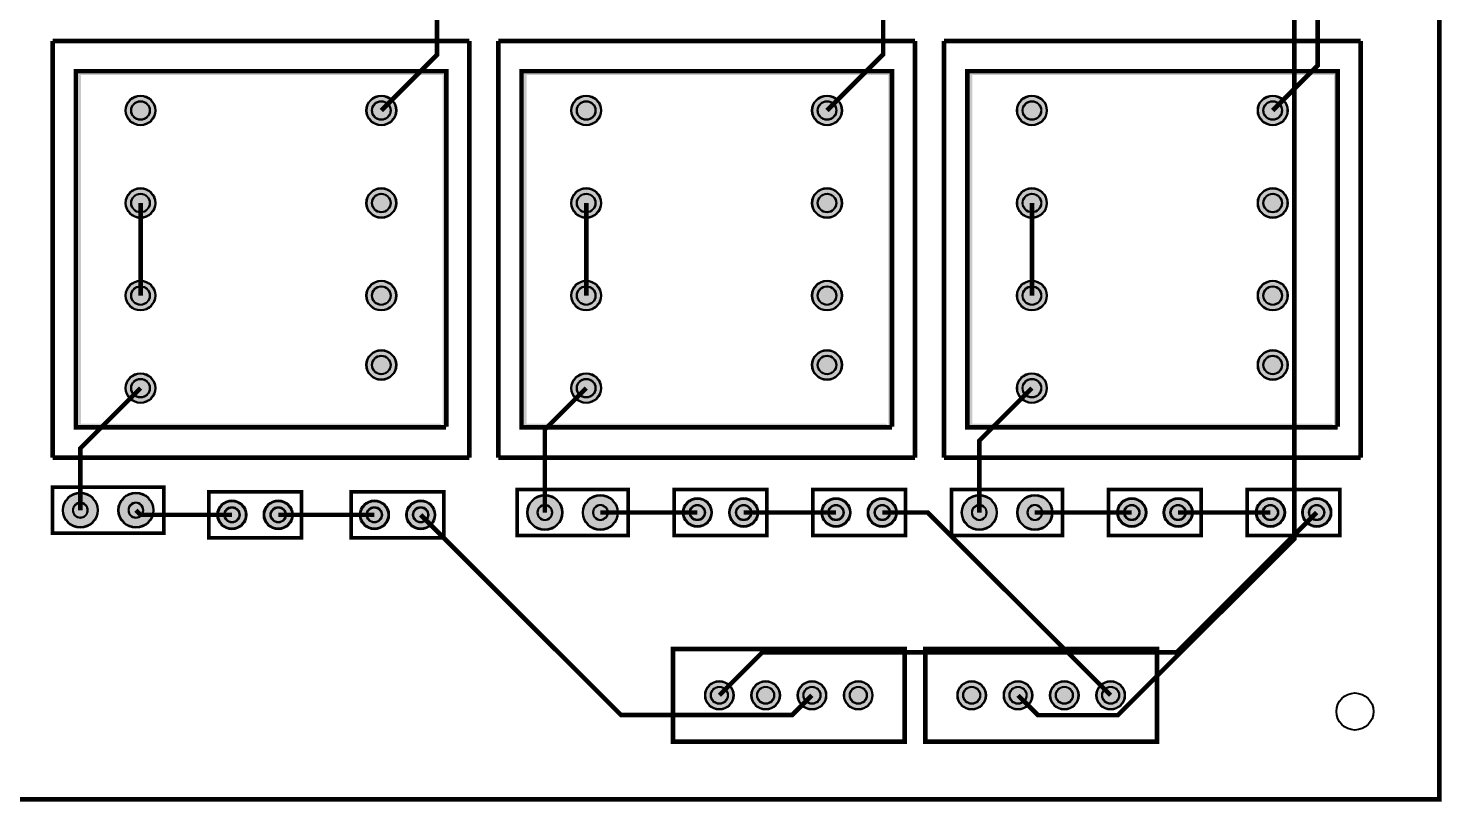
# Model space of a CAD drawing. Header units: millimetres. Extents: x 0 to 138, y 0 to 125.
# Drawn here: x 60.1 to 137.7, y -0.4 to 42.1 of the extents above; entities that cross this region are included whole.
import ezdxf

# ---------------------------------------------------------------- set-up
doc = ezdxf.new("R2010")
doc.units = ezdxf.units.MM
for name, color, linetype, true_color in [('BoardOutLine', 7, 'Continuous', 0xff00ff), ('BottomLayer', 7, 'Continuous', 0x0000ff), ('BottomSolderMaskLayer', 7, 'Continuous', 0xaa00ff), ('Document', 7, 'Continuous', 0xffffff), ('Inner1', 7, 'Continuous', 0x999966), ('Inner2', 7, 'Continuous', 0x008000), ('Multi-Layer', 7, 'Continuous', 0xc0c0c0), ('TopSilkLayer', 7, 'Continuous', 0xffcc00), ('TopSolderMaskLayer', 7, 'Continuous', 0x800080)]:
    doc.layers.add(name, color=color, linetype=linetype, true_color=true_color)

msp = doc.modelspace()

# ---------------------------------------------------------------- hatches: boundary and pattern name
at = {"layer": 'BottomSolderMaskLayer'}
for points in [[(65.467, 37.56, 1), (67.118, 37.56, 1)], [(78.675, 37.56, 1), (80.326, 37.56, 1)], [(89.915, 37.56, 1), (91.566, 37.56, 1)], [(103.123, 37.56, 1), (104.774, 37.56, 1)], [(114.363, 37.56, 1), (116.013, 37.56, 1)], [(127.571, 37.56, 1), (129.221, 37.56, 1)], [(65.467, 32.48, 1), (67.118, 32.48, 1)], [(78.675, 32.48, 1), (80.326, 32.48, 1)], [(89.915, 32.48, 1), (91.566, 32.48, 1)], [(103.123, 32.48, 1), (104.774, 32.48, 1)], [(114.363, 32.48, 1), (116.013, 32.48, 1)], [(127.571, 32.48, 1), (129.221, 32.48, 1)], [(65.467, 27.4, 1), (67.118, 27.4, 1)], [(78.675, 27.4, 1), (80.326, 27.4, 1)], [(89.915, 27.4, 1), (91.566, 27.4, 1)], [(103.123, 27.4, 1), (104.774, 27.4, 1)], [(114.363, 27.4, 1), (116.013, 27.4, 1)], [(127.571, 27.4, 1), (129.221, 27.4, 1)], [(78.675, 23.59, 1), (80.326, 23.59, 1)], [(103.123, 23.59, 1), (104.774, 23.59, 1)], [(127.571, 23.59, 1), (129.221, 23.59, 1)], [(65.467, 22.32, 1), (67.118, 22.32, 1)], [(89.915, 22.32, 1), (91.566, 22.32, 1)], [(114.363, 22.32, 1), (116.013, 22.32, 1)], [(62.025, 15.621, 1), (63.956, 15.621, 1)], [(65.073, 15.621, 1), (67.004, 15.621, 1)], [(87.505, 15.494, 1), (89.436, 15.494, 1)], [(90.553, 15.494, 1), (92.484, 15.494, 1)], [(96.036, 15.494, 1), (97.637, 15.494, 1)], [(98.576, 15.494, 1), (100.177, 15.494, 1)], [(103.64, 15.494, 1), (105.241, 15.494, 1)], [(106.18, 15.494, 1), (107.781, 15.494, 1)], [(111.333, 15.494, 1), (113.264, 15.494, 1)], [(114.381, 15.494, 1), (116.312, 15.494, 1)], [(119.864, 15.494, 1), (121.466, 15.494, 1)], [(122.404, 15.494, 1), (124.006, 15.494, 1)], [(127.468, 15.494, 1), (129.07, 15.494, 1)], [(130.008, 15.494, 1), (131.61, 15.494, 1)], [(70.509, 15.367, 1), (72.11, 15.367, 1)], [(73.049, 15.367, 1), (74.65, 15.367, 1)], [(78.319, 15.367, 1), (79.921, 15.367, 1)], [(80.859, 15.367, 1), (82.461, 15.367, 1)], [(97.256, 5.461, 1), (98.83, 5.461, 1)], [(99.796, 5.461, 1), (101.37, 5.461, 1)], [(102.336, 5.461, 1), (103.91, 5.461, 1)], [(104.876, 5.461, 1), (106.45, 5.461, 1)], [(111.099, 5.461, 1), (112.673, 5.461, 1)], [(113.639, 5.461, 1), (115.213, 5.461, 1)], [(116.179, 5.461, 1), (117.753, 5.461, 1)], [(118.719, 5.461, 1), (120.293, 5.461, 1)]]:
    msp.add_hatch(color=256, dxfattribs=at).paths.add_polyline_path(points)
at = {"layer": 'Document'}
for points in [[(82.87, 20.24), (82.87, 39.513), (63.024, 39.513), (63.024, 20.367), (82.597, 20.367), (82.697, 20.367), (82.713, 20.366), (82.73, 20.363), (82.746, 20.358), (82.76, 20.35), (82.774, 20.341), (82.787, 20.33), (82.798, 20.318), (82.807, 20.304), (82.814, 20.289), (82.82, 20.273), (82.823, 20.257), (82.824, 20.24), (82.823, 20.224), (82.82, 20.207), (82.814, 20.192), (82.807, 20.177), (82.798, 20.163), (82.787, 20.15), (82.774, 20.14), (82.76, 20.13), (82.746, 20.123), (82.73, 20.118), (82.713, 20.114), (82.697, 20.113), (82.597, 20.113), (62.897, 20.113), (62.88, 20.114), (62.864, 20.118), (62.848, 20.123), (62.833, 20.13), (62.82, 20.14), (62.807, 20.15), (62.796, 20.163), (62.787, 20.177), (62.78, 20.192), (62.774, 20.207), (62.771, 20.224), (62.77, 20.24), (62.77, 39.64), (62.771, 39.657), (62.774, 39.673), (62.78, 39.689), (62.787, 39.704), (62.796, 39.718), (62.807, 39.73), (62.82, 39.741), (62.833, 39.75), (62.848, 39.758), (62.864, 39.763), (62.88, 39.766), (62.897, 39.767), (82.997, 39.767), (83.013, 39.766), (83.03, 39.763), (83.046, 39.758), (83.06, 39.75), (83.074, 39.741), (83.087, 39.73), (83.098, 39.718), (83.107, 39.704), (83.114, 39.689), (83.12, 39.673), (83.123, 39.657), (83.124, 39.64), (83.124, 20.24), (83.123, 20.224), (83.12, 20.207), (83.114, 20.192), (83.107, 20.177), (83.098, 20.163), (83.087, 20.15), (83.074, 20.14), (83.06, 20.13), (83.046, 20.123), (83.03, 20.118), (83.013, 20.114), (82.997, 20.113), (82.98, 20.114), (82.964, 20.118), (82.948, 20.123), (82.933, 20.13), (82.92, 20.14), (82.907, 20.15), (82.896, 20.163), (82.887, 20.177), (82.88, 20.192), (82.874, 20.207), (82.871, 20.224), (82.87, 20.24)], [(107.317, 20.24), (107.317, 39.513), (87.471, 39.513), (87.471, 20.367), (107.044, 20.367), (107.144, 20.367), (107.161, 20.366), (107.177, 20.363), (107.193, 20.358), (107.208, 20.35), (107.222, 20.341), (107.234, 20.33), (107.245, 20.318), (107.254, 20.304), (107.262, 20.289), (107.267, 20.273), (107.27, 20.257), (107.271, 20.24), (107.27, 20.224), (107.267, 20.207), (107.262, 20.192), (107.254, 20.177), (107.245, 20.163), (107.234, 20.151), (107.222, 20.14), (107.208, 20.13), (107.193, 20.123), (107.177, 20.118), (107.161, 20.114), (107.144, 20.113), (107.044, 20.113), (87.344, 20.113), (87.328, 20.114), (87.312, 20.118), (87.296, 20.123), (87.281, 20.13), (87.267, 20.14), (87.255, 20.151), (87.244, 20.163), (87.234, 20.177), (87.227, 20.192), (87.222, 20.207), (87.218, 20.224), (87.217, 20.24), (87.217, 39.64), (87.218, 39.657), (87.222, 39.673), (87.227, 39.689), (87.234, 39.704), (87.244, 39.718), (87.255, 39.73), (87.267, 39.741), (87.281, 39.75), (87.296, 39.758), (87.312, 39.763), (87.328, 39.766), (87.344, 39.767), (107.444, 39.767), (107.461, 39.766), (107.477, 39.763), (107.493, 39.758), (107.508, 39.75), (107.522, 39.741), (107.534, 39.73), (107.545, 39.718), (107.554, 39.704), (107.562, 39.689), (107.567, 39.673), (107.57, 39.657), (107.571, 39.64), (107.571, 20.24), (107.57, 20.224), (107.567, 20.207), (107.562, 20.192), (107.554, 20.177), (107.545, 20.163), (107.534, 20.151), (107.522, 20.14), (107.508, 20.13), (107.493, 20.123), (107.477, 20.118), (107.461, 20.114), (107.444, 20.113), (107.428, 20.114), (107.412, 20.118), (107.396, 20.123), (107.381, 20.13), (107.367, 20.14), (107.355, 20.151), (107.344, 20.163), (107.334, 20.177), (107.327, 20.192), (107.322, 20.207), (107.318, 20.224), (107.317, 20.24)], [(131.765, 20.24), (131.765, 39.513), (111.919, 39.513), (111.919, 20.367), (131.492, 20.367), (131.592, 20.367), (131.609, 20.366), (131.625, 20.363), (131.641, 20.358), (131.655, 20.35), (131.669, 20.341), (131.682, 20.33), (131.693, 20.318), (131.702, 20.304), (131.709, 20.289), (131.715, 20.273), (131.718, 20.257), (131.719, 20.24), (131.718, 20.224), (131.715, 20.207), (131.709, 20.192), (131.702, 20.177), (131.693, 20.163), (131.682, 20.151), (131.669, 20.14), (131.655, 20.13), (131.641, 20.123), (131.625, 20.118), (131.609, 20.114), (131.592, 20.113), (131.492, 20.113), (111.792, 20.113), (111.775, 20.114), (111.759, 20.118), (111.743, 20.123), (111.728, 20.13), (111.715, 20.14), (111.702, 20.151), (111.691, 20.163), (111.682, 20.177), (111.675, 20.192), (111.669, 20.207), (111.666, 20.224), (111.665, 20.24), (111.665, 39.64), (111.666, 39.657), (111.669, 39.673), (111.675, 39.689), (111.682, 39.704), (111.691, 39.718), (111.702, 39.73), (111.715, 39.741), (111.728, 39.75), (111.743, 39.758), (111.759, 39.763), (111.775, 39.766), (111.792, 39.767), (131.892, 39.767), (131.909, 39.766), (131.925, 39.763), (131.941, 39.758), (131.955, 39.75), (131.969, 39.741), (131.982, 39.73), (131.993, 39.718), (132.002, 39.704), (132.009, 39.689), (132.015, 39.673), (132.018, 39.657), (132.019, 39.64), (132.019, 20.24), (132.018, 20.224), (132.015, 20.207), (132.009, 20.192), (132.002, 20.177), (131.993, 20.163), (131.982, 20.151), (131.969, 20.14), (131.955, 20.13), (131.941, 20.123), (131.925, 20.118), (131.909, 20.114), (131.892, 20.113), (131.875, 20.114), (131.859, 20.118), (131.843, 20.123), (131.828, 20.13), (131.815, 20.14), (131.802, 20.151), (131.791, 20.163), (131.782, 20.177), (131.775, 20.192), (131.769, 20.207), (131.766, 20.224), (131.765, 20.24)]]:
    msp.add_hatch(color=256, dxfattribs=at).paths.add_polyline_path(points)
at = {"layer": 'Multi-Layer'}
for points in [[(65.493, 37.56, 1), (67.093, 37.56, 1)], [(78.701, 37.56, 1), (80.301, 37.56, 1)], [(89.94, 37.56, 1), (91.54, 37.56, 1)], [(103.148, 37.56, 1), (104.748, 37.56, 1)], [(114.388, 37.56, 1), (115.988, 37.56, 1)], [(127.596, 37.56, 1), (129.196, 37.56, 1)], [(65.493, 32.48, 1), (67.093, 32.48, 1)], [(78.701, 32.48, 1), (80.301, 32.48, 1)], [(89.94, 32.48, 1), (91.54, 32.48, 1)], [(103.148, 32.48, 1), (104.748, 32.48, 1)], [(114.388, 32.48, 1), (115.988, 32.48, 1)], [(127.596, 32.48, 1), (129.196, 32.48, 1)], [(65.493, 27.4, 1), (67.093, 27.4, 1)], [(78.701, 27.4, 1), (80.301, 27.4, 1)], [(89.94, 27.4, 1), (91.54, 27.4, 1)], [(103.148, 27.4, 1), (104.748, 27.4, 1)], [(114.388, 27.4, 1), (115.988, 27.4, 1)], [(127.596, 27.4, 1), (129.196, 27.4, 1)], [(78.701, 23.59, 1), (80.301, 23.59, 1)], [(103.148, 23.59, 1), (104.748, 23.59, 1)], [(127.596, 23.59, 1), (129.196, 23.59, 1)], [(65.493, 22.32, 1), (67.093, 22.32, 1)], [(89.94, 22.32, 1), (91.54, 22.32, 1)], [(114.388, 22.32, 1), (115.988, 22.32, 1)], [(62.051, 15.621, 1), (63.931, 15.621, 1)], [(65.099, 15.621, 1), (66.979, 15.621, 1)], [(87.53, 15.494, 1), (89.41, 15.494, 1)], [(90.578, 15.494, 1), (92.458, 15.494, 1)], [(111.359, 15.494, 1), (113.239, 15.494, 1)], [(114.407, 15.494, 1), (116.287, 15.494, 1)], [(70.559, 15.367, 1), (72.059, 15.367, 1)], [(73.099, 15.367, 1), (74.599, 15.367, 1)], [(78.37, 15.367, 1), (79.87, 15.367, 1)], [(80.91, 15.367, 1), (82.41, 15.367, 1)], [(96.086, 15.494, 1), (97.586, 15.494, 1)], [(98.626, 15.494, 1), (100.126, 15.494, 1)], [(103.691, 15.494, 1), (105.191, 15.494, 1)], [(106.231, 15.494, 1), (107.731, 15.494, 1)], [(119.915, 15.494, 1), (121.415, 15.494, 1)], [(122.455, 15.494, 1), (123.955, 15.494, 1)], [(127.519, 15.494, 1), (129.019, 15.494, 1)], [(130.059, 15.494, 1), (131.559, 15.494, 1)], [(97.281, 5.461, 1), (98.805, 5.461, 1)], [(99.821, 5.461, 1), (101.345, 5.461, 1)], [(102.361, 5.461, 1), (103.885, 5.461, 1)], [(104.901, 5.461, 1), (106.425, 5.461, 1)], [(111.124, 5.461, 1), (112.648, 5.461, 1)], [(113.664, 5.461, 1), (115.188, 5.461, 1)], [(116.204, 5.461, 1), (117.728, 5.461, 1)], [(118.744, 5.461, 1), (120.268, 5.461, 1)]]:
    msp.add_hatch(color=256, dxfattribs=at).paths.add_polyline_path(points)
at = {"layer": 'TopSolderMaskLayer'}
for points in [[(65.467, 37.56, 1), (67.118, 37.56, 1)], [(78.675, 37.56, 1), (80.326, 37.56, 1)], [(89.915, 37.56, 1), (91.566, 37.56, 1)], [(103.123, 37.56, 1), (104.774, 37.56, 1)], [(114.363, 37.56, 1), (116.013, 37.56, 1)], [(127.571, 37.56, 1), (129.221, 37.56, 1)], [(65.467, 32.48, 1), (67.118, 32.48, 1)], [(78.675, 32.48, 1), (80.326, 32.48, 1)], [(89.915, 32.48, 1), (91.566, 32.48, 1)], [(103.123, 32.48, 1), (104.774, 32.48, 1)], [(114.363, 32.48, 1), (116.013, 32.48, 1)], [(127.571, 32.48, 1), (129.221, 32.48, 1)], [(65.467, 27.4, 1), (67.118, 27.4, 1)], [(78.675, 27.4, 1), (80.326, 27.4, 1)], [(89.915, 27.4, 1), (91.566, 27.4, 1)], [(103.123, 27.4, 1), (104.774, 27.4, 1)], [(114.363, 27.4, 1), (116.013, 27.4, 1)], [(127.571, 27.4, 1), (129.221, 27.4, 1)], [(78.675, 23.59, 1), (80.326, 23.59, 1)], [(103.123, 23.59, 1), (104.774, 23.59, 1)], [(127.571, 23.59, 1), (129.221, 23.59, 1)], [(65.467, 22.32, 1), (67.118, 22.32, 1)], [(89.915, 22.32, 1), (91.566, 22.32, 1)], [(114.363, 22.32, 1), (116.013, 22.32, 1)], [(62.025, 15.621, 1), (63.956, 15.621, 1)], [(65.073, 15.621, 1), (67.004, 15.621, 1)], [(87.505, 15.494, 1), (89.436, 15.494, 1)], [(90.553, 15.494, 1), (92.484, 15.494, 1)], [(96.036, 15.494, 1), (97.637, 15.494, 1)], [(98.576, 15.494, 1), (100.177, 15.494, 1)], [(103.64, 15.494, 1), (105.241, 15.494, 1)], [(106.18, 15.494, 1), (107.781, 15.494, 1)], [(111.333, 15.494, 1), (113.264, 15.494, 1)], [(114.381, 15.494, 1), (116.312, 15.494, 1)], [(119.864, 15.494, 1), (121.466, 15.494, 1)], [(122.404, 15.494, 1), (124.006, 15.494, 1)], [(127.468, 15.494, 1), (129.07, 15.494, 1)], [(130.008, 15.494, 1), (131.61, 15.494, 1)], [(70.509, 15.367, 1), (72.11, 15.367, 1)], [(73.049, 15.367, 1), (74.65, 15.367, 1)], [(78.319, 15.367, 1), (79.921, 15.367, 1)], [(80.859, 15.367, 1), (82.461, 15.367, 1)], [(97.256, 5.461, 1), (98.83, 5.461, 1)], [(99.796, 5.461, 1), (101.37, 5.461, 1)], [(102.336, 5.461, 1), (103.91, 5.461, 1)], [(104.876, 5.461, 1), (106.45, 5.461, 1)], [(111.099, 5.461, 1), (112.673, 5.461, 1)], [(113.639, 5.461, 1), (115.213, 5.461, 1)], [(116.179, 5.461, 1), (117.753, 5.461, 1)], [(118.719, 5.461, 1), (120.293, 5.461, 1)]]:
    msp.add_hatch(color=256, dxfattribs=at).paths.add_polyline_path(points)

# ---------------------------------------------------------------- linework, layer by layer
at = {"layer": 'BoardOutLine', "const_width": 0.254}
msp.add_lwpolyline([(137.54, 124.333), (137.54, -0.254), (0.126, -0.254), (0.126, 124.841)], dxfattribs=at)
at = {"layer": 'BottomLayer', "const_width": 0.254}
for points in [[(114.426, 5.461), (115.516, 4.371), (119.9, 4.371), (129.587, 14.057), (129.587, 63.745), (133.604, 67.763)], [(79.501, 37.56), (82.549, 40.608), (82.549, 44.323)], [(103.948, 37.56), (107.028, 40.64), (107.028, 44.323)], [(66.293, 32.48), (66.293, 27.4)], [(90.74, 32.48), (90.74, 27.4)], [(115.188, 32.48), (115.188, 27.4)], [(66.293, 22.32), (62.991, 19.018), (62.991, 15.621)], [(90.74, 22.32), (88.47, 20.05), (88.47, 15.494)], [(115.188, 22.32), (112.299, 19.431), (112.299, 15.494)], [(119.506, 5.461), (109.473, 15.494), (106.981, 15.494)]]:
    msp.add_lwpolyline(points, dxfattribs=at)
at = {"layer": 'BottomSolderMaskLayer'}
for points in [[(62.993, 16.032), (62.988, 16.032)], [(66.041, 16.032), (66.036, 16.032)], [(88.473, 15.905), (88.468, 15.905)], [(91.521, 15.905), (91.516, 15.905)], [(112.301, 15.905), (112.296, 15.905)], [(115.349, 15.905), (115.344, 15.905)], [(62.993, 15.21), (62.988, 15.21)], [(66.041, 15.21), (66.036, 15.21)], [(88.473, 15.083), (88.468, 15.083)], [(91.521, 15.083), (91.516, 15.083)], [(112.301, 15.083), (112.296, 15.083)], [(115.349, 15.083), (115.344, 15.083)]]:
    msp.add_lwpolyline(points, close=True, dxfattribs=at)
for centre, radius in [((66.293, 37.56), 0.825), ((66.293, 37.56), 0.516), ((79.501, 37.56), 0.825), ((79.501, 37.56), 0.516), ((90.74, 37.56), 0.825), ((90.74, 37.56), 0.516), ((103.948, 37.56), 0.825), ((103.948, 37.56), 0.516), ((115.188, 37.56), 0.825), ((115.188, 37.56), 0.516), ((128.396, 37.56), 0.825), ((128.396, 37.56), 0.516), ((66.293, 32.48), 0.825), ((66.293, 32.48), 0.516), ((79.501, 32.48), 0.825), ((79.501, 32.48), 0.516), ((90.74, 32.48), 0.825), ((90.74, 32.48), 0.516), ((103.948, 32.48), 0.825), ((103.948, 32.48), 0.516), ((115.188, 32.48), 0.825), ((115.188, 32.48), 0.516), ((128.396, 32.48), 0.825), ((128.396, 32.48), 0.516), ((66.293, 27.4), 0.825), ((66.293, 27.4), 0.516), ((79.501, 27.4), 0.825), ((79.501, 27.4), 0.516), ((90.74, 27.4), 0.825), ((90.74, 27.4), 0.516), ((103.948, 27.4), 0.825), ((103.948, 27.4), 0.516), ((115.188, 27.4), 0.825), ((115.188, 27.4), 0.516), ((128.396, 27.4), 0.825), ((128.396, 27.4), 0.516), ((79.501, 23.59), 0.825), ((79.501, 23.59), 0.516), ((103.948, 23.59), 0.825), ((103.948, 23.59), 0.516), ((128.396, 23.59), 0.825), ((128.396, 23.59), 0.516), ((66.293, 22.32), 0.825), ((66.293, 22.32), 0.516), ((90.74, 22.32), 0.825), ((90.74, 22.32), 0.516), ((115.188, 22.32), 0.825), ((115.188, 22.32), 0.516), ((62.991, 15.621), 0.965), ((66.039, 15.621), 0.965), ((88.47, 15.494), 0.965), ((91.518, 15.494), 0.965), ((96.836, 15.494), 0.801), ((99.376, 15.494), 0.801), ((104.441, 15.494), 0.801), ((106.981, 15.494), 0.801), ((112.299, 15.494), 0.965), ((115.347, 15.494), 0.965), ((120.665, 15.494), 0.801), ((123.205, 15.494), 0.801), ((128.269, 15.494), 0.801), ((130.809, 15.494), 0.801), ((71.309, 15.367), 0.801), ((71.309, 15.367), 0.427), ((73.849, 15.367), 0.801), ((73.849, 15.367), 0.427), ((79.12, 15.367), 0.801), ((79.12, 15.367), 0.427), ((81.66, 15.367), 0.801), ((81.66, 15.367), 0.427), ((96.836, 15.494), 0.427), ((99.376, 15.494), 0.427), ((104.441, 15.494), 0.427), ((106.981, 15.494), 0.427), ((120.665, 15.494), 0.427), ((123.205, 15.494), 0.427), ((128.269, 15.494), 0.427), ((130.809, 15.494), 0.427), ((98.043, 5.461), 0.787), ((100.583, 5.461), 0.787), ((103.123, 5.461), 0.787), ((105.663, 5.461), 0.787), ((111.886, 5.461), 0.787), ((114.426, 5.461), 0.787), ((116.966, 5.461), 0.787), ((119.506, 5.461), 0.787), ((98.043, 5.461), 0.472), ((100.583, 5.461), 0.472), ((103.123, 5.461), 0.472), ((105.663, 5.461), 0.472), ((111.886, 5.461), 0.472), ((114.426, 5.461), 0.472), ((116.966, 5.461), 0.472), ((119.506, 5.461), 0.472)]:
    msp.add_circle(centre, radius, dxfattribs=at)
for centre, start, end in [((62.988, 15.621), 90, 270), ((62.993, 15.621), 270, 90), ((66.036, 15.621), 90, 270), ((66.041, 15.621), 270, 90), ((88.468, 15.494), 90, 270), ((88.473, 15.494), 270, 90), ((91.516, 15.494), 90, 270), ((91.521, 15.494), 270, 90), ((112.296, 15.494), 90, 270), ((112.301, 15.494), 270, 90), ((115.344, 15.494), 90, 270), ((115.349, 15.494), 270, 90)]:
    msp.add_arc(centre, 0.411, start, end, dxfattribs=at)
at = {"layer": 'Inner1', "const_width": 0.254}
for points in [[(71.309, 15.367), (66.293, 15.367), (66.039, 15.621)], [(96.836, 15.494), (91.518, 15.494)], [(98.043, 5.461), (100.407, 7.825), (123.14, 7.825), (130.809, 15.494)], [(104.441, 15.494), (99.376, 15.494)], [(120.665, 15.494), (115.347, 15.494)], [(128.269, 15.494), (123.205, 15.494)], [(79.12, 15.367), (73.849, 15.367)], [(103.123, 5.461), (102.038, 4.376), (92.651, 4.376), (81.66, 15.367)]]:
    msp.add_lwpolyline(points, dxfattribs=at)
at = {"layer": 'Inner2', "const_width": 0.254}
msp.add_lwpolyline([(128.396, 37.56), (130.857, 40.021), (130.857, 44.323)], dxfattribs=at)
at = {"layer": 'Multi-Layer'}
for points in [[(62.993, 16.021), (62.988, 16.021)], [(66.041, 16.021), (66.036, 16.021)], [(88.473, 15.894), (88.468, 15.894)], [(91.521, 15.894), (91.516, 15.894)], [(112.301, 15.894), (112.296, 15.894)], [(115.349, 15.894), (115.344, 15.894)], [(62.993, 15.221), (62.988, 15.221)], [(66.041, 15.221), (66.036, 15.221)], [(88.473, 15.094), (88.468, 15.094)], [(91.521, 15.094), (91.516, 15.094)], [(112.301, 15.094), (112.296, 15.094)], [(115.349, 15.094), (115.344, 15.094)]]:
    msp.add_lwpolyline(points, close=True, dxfattribs=at)
for centre, radius in [((66.293, 37.56), 0.8), ((66.293, 37.56), 0.5), ((79.501, 37.56), 0.8), ((79.501, 37.56), 0.5), ((90.74, 37.56), 0.8), ((90.74, 37.56), 0.5), ((103.948, 37.56), 0.8), ((103.948, 37.56), 0.5), ((115.188, 37.56), 0.8), ((115.188, 37.56), 0.5), ((128.396, 37.56), 0.8), ((128.396, 37.56), 0.5), ((66.293, 32.48), 0.8), ((66.293, 32.48), 0.5), ((79.501, 32.48), 0.8), ((79.501, 32.48), 0.5), ((90.74, 32.48), 0.8), ((90.74, 32.48), 0.5), ((103.948, 32.48), 0.8), ((103.948, 32.48), 0.5), ((115.188, 32.48), 0.8), ((115.188, 32.48), 0.5), ((128.396, 32.48), 0.8), ((128.396, 32.48), 0.5), ((66.293, 27.4), 0.8), ((79.501, 27.4), 0.8), ((90.74, 27.4), 0.8), ((103.948, 27.4), 0.8), ((115.188, 27.4), 0.8), ((128.396, 27.4), 0.8), ((66.293, 27.4), 0.5), ((79.501, 27.4), 0.5), ((90.74, 27.4), 0.5), ((103.948, 27.4), 0.5), ((115.188, 27.4), 0.5), ((128.396, 27.4), 0.5), ((79.501, 23.59), 0.8), ((79.501, 23.59), 0.5), ((103.948, 23.59), 0.8), ((103.948, 23.59), 0.5), ((128.396, 23.59), 0.8), ((128.396, 23.59), 0.5), ((66.293, 22.32), 0.8), ((66.293, 22.32), 0.5), ((90.74, 22.32), 0.8), ((90.74, 22.32), 0.5), ((115.188, 22.32), 0.8), ((115.188, 22.32), 0.5), ((62.991, 15.621), 0.94), ((66.039, 15.621), 0.94), ((88.47, 15.494), 0.94), ((91.518, 15.494), 0.94), ((112.299, 15.494), 0.94), ((115.347, 15.494), 0.94), ((71.309, 15.367), 0.75), ((71.309, 15.367), 0.4), ((73.849, 15.367), 0.75), ((73.849, 15.367), 0.4), ((79.12, 15.367), 0.75), ((79.12, 15.367), 0.4), ((81.66, 15.367), 0.75), ((81.66, 15.367), 0.4), ((96.836, 15.494), 0.75), ((96.836, 15.494), 0.4), ((99.376, 15.494), 0.75), ((99.376, 15.494), 0.4), ((104.441, 15.494), 0.75), ((104.441, 15.494), 0.4), ((106.981, 15.494), 0.75), ((106.981, 15.494), 0.4), ((120.665, 15.494), 0.75), ((120.665, 15.494), 0.4), ((123.205, 15.494), 0.75), ((123.205, 15.494), 0.4), ((128.269, 15.494), 0.75), ((128.269, 15.494), 0.4), ((130.809, 15.494), 0.75), ((130.809, 15.494), 0.4), ((98.043, 5.461), 0.762), ((100.583, 5.461), 0.762), ((103.123, 5.461), 0.762), ((105.663, 5.461), 0.762), ((111.886, 5.461), 0.762), ((114.426, 5.461), 0.762), ((116.966, 5.461), 0.762), ((119.506, 5.461), 0.762), ((98.043, 5.461), 0.457), ((100.583, 5.461), 0.457), ((103.123, 5.461), 0.457), ((105.663, 5.461), 0.457), ((111.886, 5.461), 0.457), ((114.426, 5.461), 0.457), ((116.966, 5.461), 0.457), ((119.506, 5.461), 0.457), ((132.906, 4.572), 1.016)]:
    msp.add_circle(centre, radius, dxfattribs=at)
for centre, start, end in [((62.988, 15.621), 90, 270), ((62.993, 15.621), 270, 90), ((66.036, 15.621), 90, 270), ((66.041, 15.621), 270, 90), ((88.468, 15.494), 90, 270), ((88.473, 15.494), 270, 90), ((91.516, 15.494), 90, 270), ((91.521, 15.494), 270, 90), ((112.296, 15.494), 90, 270), ((112.301, 15.494), 270, 90), ((115.344, 15.494), 90, 270), ((115.349, 15.494), 270, 90)]:
    msp.add_arc(centre, 0.4, start, end, dxfattribs=at)
at = {"layer": 'TopSilkLayer', "const_width": 0.254}
for points in [[(61.467, 18.51), (61.467, 41.37)], [(84.327, 41.37), (61.467, 41.37)], [(84.327, 18.51), (84.327, 41.37)], [(85.914, 18.51), (85.914, 41.37)], [(108.774, 41.37), (85.914, 41.37)], [(108.774, 18.51), (108.774, 41.37)], [(110.362, 18.51), (110.362, 41.37)], [(133.222, 41.37), (110.362, 41.37)], [(133.222, 18.51), (133.222, 41.37)], [(83.057, 20.161), (62.744, 20.161), (62.744, 39.717), (83.062, 39.717), (83.062, 20.204)], [(107.504, 20.161), (87.191, 20.161), (87.191, 39.717), (107.509, 39.717), (107.509, 20.204)], [(131.952, 20.161), (111.639, 20.161), (111.639, 39.717), (131.957, 39.717), (131.957, 20.204)], [(84.327, 18.51), (61.467, 18.51)], [(108.774, 18.51), (85.914, 18.51)], [(133.222, 18.51), (110.362, 18.51)]]:
    msp.add_lwpolyline(points, dxfattribs=at)
at = {"layer": 'TopSilkLayer'}
for points, const_width in [([(61.467, 14.351), (67.563, 14.351), (67.563, 16.891), (61.467, 16.891), (61.467, 14.351)], 0.201), ([(75.119, 14.097), (75.119, 16.637), (70.039, 16.637), (70.039, 14.097), (75.119, 14.097)], 0.201), ([(82.93, 14.097), (82.93, 16.637), (77.85, 16.637), (77.85, 14.097), (82.93, 14.097)], 0.201), ([(86.946, 14.224), (93.042, 14.224), (93.042, 16.764), (86.946, 16.764), (86.946, 14.224)], 0.201), ([(100.646, 14.224), (100.646, 16.764), (95.566, 16.764), (95.566, 14.224), (100.646, 14.224)], 0.201), ([(108.251, 14.224), (108.251, 16.764), (103.171, 16.764), (103.171, 14.224), (108.251, 14.224)], 0.201), ([(110.775, 14.224), (116.871, 14.224), (116.871, 16.764), (110.775, 16.764), (110.775, 14.224)], 0.201), ([(124.475, 14.224), (124.475, 16.764), (119.395, 16.764), (119.395, 14.224), (124.475, 14.224)], 0.201), ([(132.079, 14.224), (132.079, 16.764), (126.999, 16.764), (126.999, 14.224), (132.079, 14.224)], 0.201), ([(95.503, 2.921), (95.503, 8.001), (108.203, 8.001), (108.203, 2.921), (95.503, 2.921)], 0.254), ([(122.046, 8.001), (122.046, 2.921), (109.346, 2.921), (109.346, 8.001), (122.046, 8.001)], 0.254)]:
    msp.add_lwpolyline(points, close=True, dxfattribs=dict(at, const_width=const_width))
at = {"layer": 'TopSolderMaskLayer'}
for points in [[(62.993, 16.032), (62.988, 16.032)], [(66.041, 16.032), (66.036, 16.032)], [(88.473, 15.905), (88.468, 15.905)], [(91.521, 15.905), (91.516, 15.905)], [(112.301, 15.905), (112.296, 15.905)], [(115.349, 15.905), (115.344, 15.905)], [(62.993, 15.21), (62.988, 15.21)], [(66.041, 15.21), (66.036, 15.21)], [(88.473, 15.083), (88.468, 15.083)], [(91.521, 15.083), (91.516, 15.083)], [(112.301, 15.083), (112.296, 15.083)], [(115.349, 15.083), (115.344, 15.083)]]:
    msp.add_lwpolyline(points, close=True, dxfattribs=at)
for centre, radius in [((66.293, 37.56), 0.825), ((66.293, 37.56), 0.516), ((79.501, 37.56), 0.825), ((79.501, 37.56), 0.516), ((90.74, 37.56), 0.825), ((90.74, 37.56), 0.516), ((103.948, 37.56), 0.825), ((103.948, 37.56), 0.516), ((115.188, 37.56), 0.825), ((115.188, 37.56), 0.516), ((128.396, 37.56), 0.825), ((128.396, 37.56), 0.516), ((66.293, 32.48), 0.825), ((66.293, 32.48), 0.516), ((79.501, 32.48), 0.825), ((79.501, 32.48), 0.516), ((90.74, 32.48), 0.825), ((90.74, 32.48), 0.516), ((103.948, 32.48), 0.825), ((103.948, 32.48), 0.516), ((115.188, 32.48), 0.825), ((115.188, 32.48), 0.516), ((128.396, 32.48), 0.825), ((128.396, 32.48), 0.516), ((66.293, 27.4), 0.825), ((66.293, 27.4), 0.516), ((79.501, 27.4), 0.825), ((79.501, 27.4), 0.516), ((90.74, 27.4), 0.825), ((90.74, 27.4), 0.516), ((103.948, 27.4), 0.825), ((103.948, 27.4), 0.516), ((115.188, 27.4), 0.825), ((115.188, 27.4), 0.516), ((128.396, 27.4), 0.825), ((128.396, 27.4), 0.516), ((79.501, 23.59), 0.825), ((79.501, 23.59), 0.516), ((103.948, 23.59), 0.825), ((103.948, 23.59), 0.516), ((128.396, 23.59), 0.825), ((128.396, 23.59), 0.516), ((66.293, 22.32), 0.825), ((66.293, 22.32), 0.516), ((90.74, 22.32), 0.825), ((90.74, 22.32), 0.516), ((115.188, 22.32), 0.825), ((115.188, 22.32), 0.516), ((62.991, 15.621), 0.965), ((66.039, 15.621), 0.965), ((88.47, 15.494), 0.965), ((91.518, 15.494), 0.965), ((96.836, 15.494), 0.801), ((99.376, 15.494), 0.801), ((104.441, 15.494), 0.801), ((106.981, 15.494), 0.801), ((112.299, 15.494), 0.965), ((115.347, 15.494), 0.965), ((120.665, 15.494), 0.801), ((123.205, 15.494), 0.801), ((128.269, 15.494), 0.801), ((130.809, 15.494), 0.801), ((71.309, 15.367), 0.801), ((71.309, 15.367), 0.427), ((73.849, 15.367), 0.801), ((73.849, 15.367), 0.427), ((79.12, 15.367), 0.801), ((79.12, 15.367), 0.427), ((81.66, 15.367), 0.801), ((81.66, 15.367), 0.427), ((96.836, 15.494), 0.427), ((99.376, 15.494), 0.427), ((104.441, 15.494), 0.427), ((106.981, 15.494), 0.427), ((120.665, 15.494), 0.427), ((123.205, 15.494), 0.427), ((128.269, 15.494), 0.427), ((130.809, 15.494), 0.427), ((98.043, 5.461), 0.787), ((100.583, 5.461), 0.787), ((103.123, 5.461), 0.787), ((105.663, 5.461), 0.787), ((111.886, 5.461), 0.787), ((114.426, 5.461), 0.787), ((116.966, 5.461), 0.787), ((119.506, 5.461), 0.787), ((98.043, 5.461), 0.472), ((100.583, 5.461), 0.472), ((103.123, 5.461), 0.472), ((105.663, 5.461), 0.472), ((111.886, 5.461), 0.472), ((114.426, 5.461), 0.472), ((116.966, 5.461), 0.472), ((119.506, 5.461), 0.472)]:
    msp.add_circle(centre, radius, dxfattribs=at)
for centre, start, end in [((62.988, 15.621), 90, 270), ((62.993, 15.621), 270, 90), ((66.036, 15.621), 90, 270), ((66.041, 15.621), 270, 90), ((88.468, 15.494), 90, 270), ((88.473, 15.494), 270, 90), ((91.516, 15.494), 90, 270), ((91.521, 15.494), 270, 90), ((112.296, 15.494), 90, 270), ((112.301, 15.494), 270, 90), ((115.344, 15.494), 90, 270), ((115.349, 15.494), 270, 90)]:
    msp.add_arc(centre, 0.411, start, end, dxfattribs=at)

doc.saveas('drawing.dxf')
